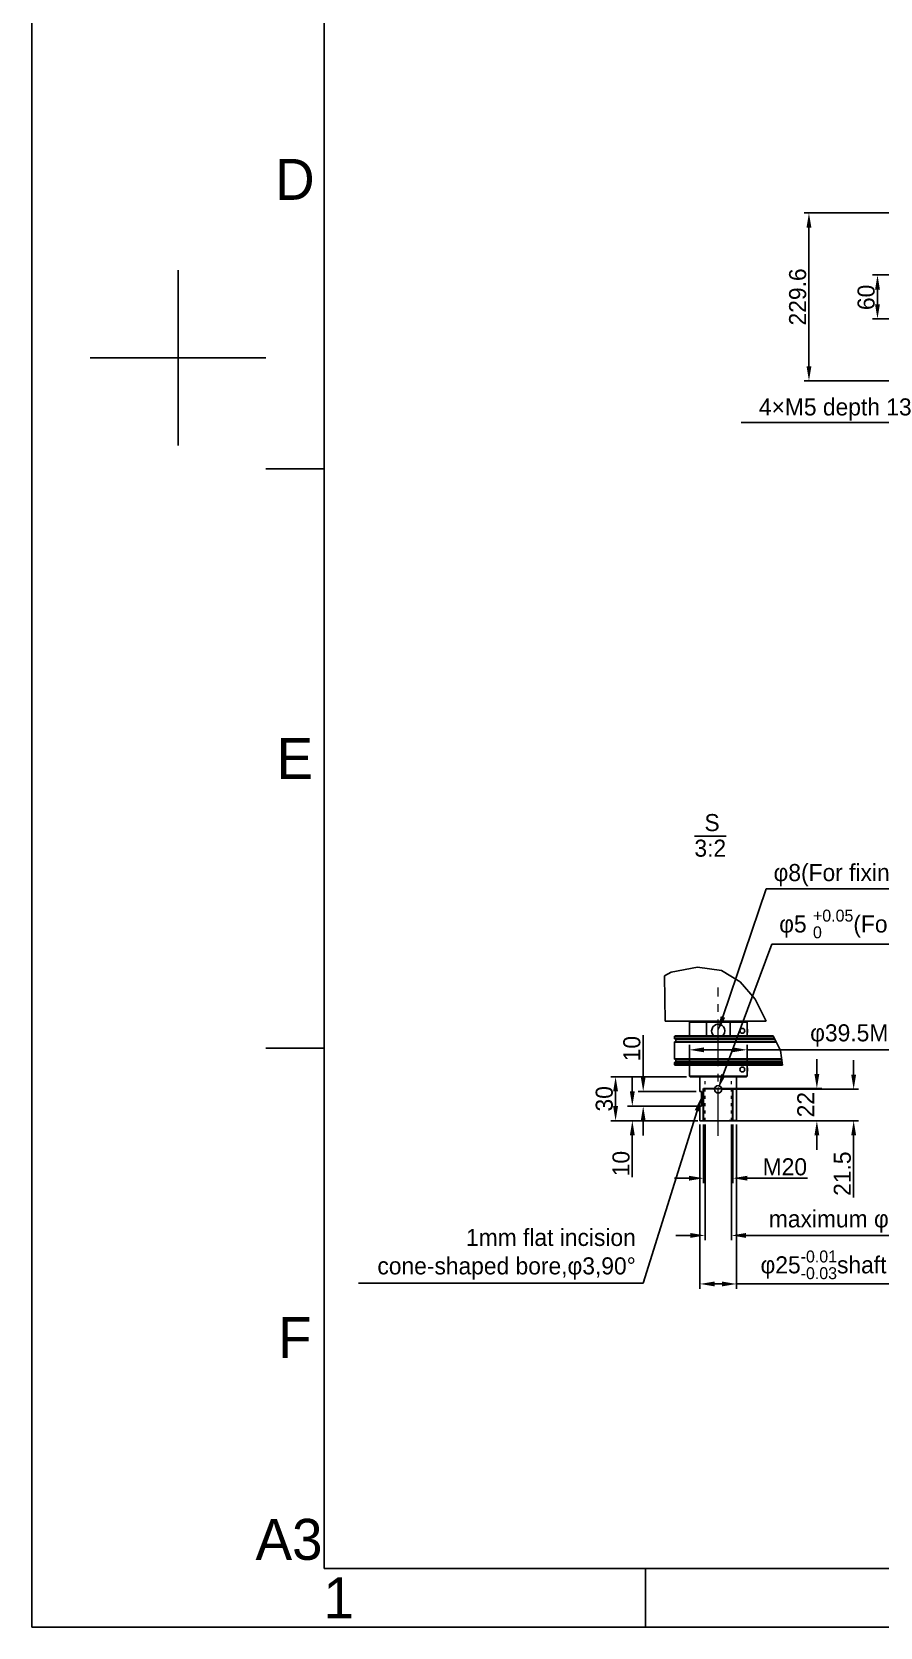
# Model space of a CAD drawing. Header units: millimetres. Extents: x 4086 to 8300, y 123 to 1549.
# Drawn here: x 6284 to 6632, y 124 to 778 of the extents above; entities that cross this region are included whole.
import ezdxf
from ezdxf import colors
from ezdxf.entities.mleader import LeaderData, LeaderLine
from ezdxf.enums import TextEntityAlignment as Align
from ezdxf.math import Vec2, Vec3

# ---------------------------------------------------------------- set-up
doc = ezdxf.new("R2010")
doc.units = ezdxf.units.MM
doc.linetypes.add('ACAD_ISO03W100', pattern=[30, 12, -18])
doc.linetypes.add('CENTER2', pattern=[28.575, 19.05, -3.175, 3.175, -3.175])
for name, color, linetype, lineweight in [('中心线层', 7, 'CENTER2', 0), ('虚线层', 7, 'ACAD_ISO03W100', 0), ('轮廓实线层', 7, 'Continuous', 30)]:
    doc.layers.add(name, color=color, linetype=linetype, lineweight=lineweight)
doc.styles.add('思源黑', font='SourceHanSansCN-Normal.ttf')
doc.dimstyles.new('尺寸标注_3_10比例', dxfattribs={"dimtxt": 7, "dimasz": 6, "dimexe": 2, "dimexo": 1.5, "dimgap": 1, "dimtad": 1, "dimdec": 1, "dimlfac": 3.333333, "dimdsep": 46, "dimtxsty": '思源黑', "dimcen": 0.09, "dimadec": 0, "dimazin": 0, "dimtp": 0.01, "dimtm": 0.01, "dimtfac": 1, "dimtdec": 1, "dimtofl": 0, "dimtmove": 0, "dimatfit": 3, "dimfxl": 0, "dimtolj": 1, "dimarcsym": 0})

# ---------------------------------------------------------------- blocks, each defined once
blk = doc.blocks.new('1')
at = {"color": 2}
for p, q in [((6343.66, 608.42), (6343.66, 680.42)), ((6307.66, 644.42), (6379.66, 644.42)), ((6379.66, 598.82), (6403.66, 598.82)), ((6379.66, 361.22), (6403.66, 361.22)), ((6535.66, 123.62), (6535.66, 147.62))]:
    blk.add_line(p, q, dxfattribs=at)
for points in [[(6283.66, 123.62), (6283.66, 1549.22), (8299.66, 1549.22), (8299.66, 123.62)], [(6403.66, 147.62), (6403.66, 1525.22), (8275.66, 1525.22), (8275.66, 147.62)]]:
    blk.add_lwpolyline(points, close=True, dxfattribs=at)
at = {"color": 2, "style": '思源黑'}
for s, p in [('D', (6391.66, 717.62)), ('E', (6391.66, 480.02)), ('F', (6391.66, 242.42)), ('A3', (6389.26, 159.62)), ('1', (6409.66, 135.62))]:
    blk.add_text(s, height=16.8, dxfattribs=at).set_placement(p, align=Align.MIDDLE_CENTER)
at = {"color": 7, "style": '思源黑'}
for tag, height, p in [('编号', 19.2, (8134.84, 252.67)), ('比例', 8, (7939.66, 171.62))]:
    blk.add_attdef(tag, text='', height=height, dxfattribs=at).set_placement(p, align=Align.MIDDLE)
at = {"linetype": 'Continuous', "lineweight": 0, "ltscale": 0.3, "style": '思源黑'}
for tag, p in [('当前页', (8121.35, 207.93)), ('总页数', (8160.27, 207.93))]:
    blk.add_attdef(tag, text='', height=8, dxfattribs=at).set_placement(p, align=Align.MIDDLE)
blk = doc.blocks.new('*D2659')
at = {"layer": 'Defpoints', "color": 0}
for p in [(6565.49, 344.28), (6565.49, 331.38), (6621.11, 331.38)]:
    blk.add_point(p, dxfattribs=at)
at = {"layer": '轮廓实线层', "color": 0, "lineweight": -2}
for p, q in [((6621.11, 350.28), (6621.11, 356.28)), ((6566.99, 344.28), (6623.11, 344.28)), ((6566.99, 331.38), (6623.11, 331.38)), ((6621.11, 325.38), (6621.11, 299.95))]:
    blk.add_line(p, q, dxfattribs=at)
at = {"layer": '轮廓实线层', "color": 0}
for points in [[(6620.11, 350.28), (6622.11, 350.28), (6621.11, 344.28)], [(6622.11, 325.38), (6620.11, 325.38), (6621.11, 331.38)]]:
    blk.add_solid(points, dxfattribs=at)
at = {"layer": '轮廓实线层', "color": 0, "insert": (6616.49, 309.66), "char_height": 7, "attachment_point": 5, "rotation": 90, "style": '思源黑'}
blk.add_mtext('\\A1;21.5', dxfattribs=at)
blk = doc.blocks.new('*D2660')
at = {"layer": 'Defpoints', "color": 0}
for p in [(6557.99, 331.38), (6572.99, 331.38), (6572.99, 264.41)]:
    blk.add_point(p, dxfattribs=at)
at = {"layer": '轮廓实线层', "color": 0, "lineweight": -2}
for p, q in [((6557.99, 329.88), (6557.99, 262.41)), ((6572.99, 329.88), (6572.99, 262.41)), ((6563.99, 264.41), (6566.99, 264.41)), ((6572.99, 264.41), (6677.46, 264.41))]:
    blk.add_line(p, q, dxfattribs=at)
at = {"layer": '轮廓实线层', "color": 0}
for points in [[(6563.99, 265.41), (6563.99, 263.41), (6557.99, 264.41)], [(6566.99, 263.41), (6566.99, 265.41), (6572.99, 264.41)]]:
    blk.add_solid(points, dxfattribs=at)
at = {"layer": '轮廓实线层', "color": 0, "insert": (6628.23, 272.26), "char_height": 7, "attachment_point": 5, "style": '思源黑'}
blk.add_mtext('\\A1;φ25{\\H0.7x;\\S-0.01^ -0.03;}{\\A1;\\C7;shaft diameter}', dxfattribs=at)
blk = doc.blocks.new('*D2661')
at = {"layer": 'Defpoints', "color": 0}
for p in [(6577.34, 360.48), (6553.64, 349.68), (6577.34, 349.68)]:
    blk.add_point(p, dxfattribs=at)
at = {"layer": '轮廓实线层', "color": 0, "lineweight": -2}
for p, q in [((6553.64, 351.18), (6553.64, 362.48)), ((6559.64, 360.48), (6571.34, 360.48)), ((6577.34, 351.18), (6577.34, 362.48)), ((6577.34, 360.48), (6753.48, 360.48))]:
    blk.add_line(p, q, dxfattribs=at)
at = {"layer": '轮廓实线层', "color": 0}
for points in [[(6559.64, 361.48), (6559.64, 359.48), (6553.64, 360.48)], [(6571.34, 359.48), (6571.34, 361.48), (6577.34, 360.48)]]:
    blk.add_solid(points, dxfattribs=at)
at = {"layer": '轮廓实线层', "color": 0, "insert": (6675.49, 366.39), "char_height": 7, "attachment_point": 5, "style": '思源黑'}
blk.add_mtext('\\A1;φ39.5Mechanical stopper diameter', dxfattribs=at)
blk = doc.blocks.new('*D2662')
at = {"layer": 'Defpoints', "color": 0}
for p in [(6553.94, 349.38), (6523.35, 331.38), (6558, 331.38)]:
    blk.add_point(p, dxfattribs=at)
at = {"layer": '轮廓实线层', "color": 0, "lineweight": -2}
for p, q in [((6552.44, 349.38), (6521.35, 349.38)), ((6523.35, 343.38), (6523.35, 337.38)), ((6556.5, 331.38), (6521.35, 331.38))]:
    blk.add_line(p, q, dxfattribs=at)
at = {"layer": '轮廓实线层', "color": 0}
for points in [[(6524.35, 343.38), (6522.35, 343.38), (6523.35, 349.38)], [(6522.35, 337.38), (6524.35, 337.38), (6523.35, 331.38)]]:
    blk.add_solid(points, dxfattribs=at)
at = {"layer": '轮廓实线层', "color": 0, "insert": (6518.72, 340.38), "char_height": 7, "attachment_point": 5, "rotation": 90, "style": '思源黑'}
blk.add_mtext('\\A1;30', dxfattribs=at)
blk = doc.blocks.new('*D2663')
at = {"layer": 'Defpoints', "color": 0}
for p in [(6560.09, 331.38), (6570.89, 331.38), (6570.89, 284.32)]:
    blk.add_point(p, dxfattribs=at)
at = {"layer": '轮廓实线层', "color": 0, "lineweight": -2}
for p, q in [((6560.09, 329.88), (6560.09, 282.32)), ((6570.89, 329.88), (6570.89, 282.32)), ((6554.09, 284.32), (6548.09, 284.32)), ((6576.89, 284.32), (6669.63, 284.32))]:
    blk.add_line(p, q, dxfattribs=at)
at = {"layer": '轮廓实线层', "color": 0}
for points in [[(6554.09, 283.32), (6554.09, 285.32), (6560.09, 284.32)], [(6576.89, 285.32), (6576.89, 283.32), (6570.89, 284.32)]]:
    blk.add_solid(points, dxfattribs=at)
at = {"layer": '轮廓实线层', "color": 0, "insert": (6626.26, 290.07), "char_height": 7, "attachment_point": 5, "style": '思源黑'}
blk.add_mtext('\\A1;{\\C7;maximum φ18 hole}', dxfattribs=at)
blk = doc.blocks.new('*D2664')
at = {"layer": 'Defpoints', "color": 0}
for p in [(6557.99, 343.38), (6534.68, 337.38), (6557.99, 337.38)]:
    blk.add_point(p, dxfattribs=at)
at = {"layer": '轮廓实线层', "color": 0, "lineweight": -2}
for p, q in [((6534.68, 349.38), (6534.68, 366.54)), ((6556.49, 343.38), (6532.68, 343.38)), ((6556.49, 337.38), (6532.68, 337.38)), ((6534.68, 331.38), (6534.68, 325.38))]:
    blk.add_line(p, q, dxfattribs=at)
at = {"layer": '轮廓实线层', "color": 0}
for points in [[(6533.68, 349.38), (6535.68, 349.38), (6534.68, 343.38)], [(6535.68, 331.38), (6533.68, 331.38), (6534.68, 337.38)]]:
    blk.add_solid(points, dxfattribs=at)
at = {"layer": '轮廓实线层', "color": 0, "insert": (6530.06, 360.96), "char_height": 7, "attachment_point": 5, "rotation": 90, "style": '思源黑'}
blk.add_mtext('\\A1;10', dxfattribs=at)
blk = doc.blocks.new('*D2665')
at = {"layer": 'Defpoints', "color": 0}
for p in [(6558.59, 337.38), (6530.22, 331.38), (6558.59, 331.38)]:
    blk.add_point(p, dxfattribs=at)
at = {"layer": '轮廓实线层', "color": 0, "lineweight": -2}
for p, q in [((6530.22, 343.38), (6530.22, 349.38)), ((6557.09, 337.38), (6528.22, 337.38)), ((6557.09, 331.38), (6528.22, 331.38)), ((6530.22, 325.38), (6530.22, 308.22))]:
    blk.add_line(p, q, dxfattribs=at)
at = {"layer": '轮廓实线层', "color": 0}
for points in [[(6529.22, 343.38), (6531.22, 343.38), (6530.22, 337.38)], [(6531.22, 325.38), (6529.22, 325.38), (6530.22, 331.38)]]:
    blk.add_solid(points, dxfattribs=at)
at = {"layer": '轮廓实线层', "color": 0, "insert": (6525.6, 313.8), "char_height": 7, "attachment_point": 5, "rotation": 90, "style": '思源黑'}
blk.add_mtext('\\A1;10', dxfattribs=at)
blk = doc.blocks.new('*D2666')
at = {"layer": 'Defpoints', "color": 0}
for p in [(6565.49, 344.58), (6606, 344.58), (6565.49, 331.38)]:
    blk.add_point(p, dxfattribs=at)
at = {"layer": '轮廓实线层', "color": 0, "lineweight": -2}
for p, q in [((6606, 350.58), (6606, 356.58)), ((6566.99, 344.58), (6608, 344.58)), ((6566.99, 331.38), (6608, 331.38)), ((6606, 325.38), (6606, 319.38))]:
    blk.add_line(p, q, dxfattribs=at)
at = {"layer": '轮廓实线层', "color": 0}
for points in [[(6605, 350.58), (6607, 350.58), (6606, 344.58)], [(6607, 325.38), (6605, 325.38), (6606, 331.38)]]:
    blk.add_solid(points, dxfattribs=at)
at = {"layer": '轮廓实线层', "color": 0, "insert": (6601.44, 337.98), "char_height": 7, "attachment_point": 5, "rotation": 90, "style": '思源黑'}
blk.add_mtext('\\A1;22', dxfattribs=at)
blk = doc.blocks.new('*D2667')
at = {"layer": 'Defpoints', "color": 0}
for p in [(6559.49, 331.38), (6571.49, 331.38), (6571.49, 307.8)]:
    blk.add_point(p, dxfattribs=at)
at = {"layer": '轮廓实线层', "color": 0, "lineweight": -2}
for p, q in [((6559.49, 329.88), (6559.49, 305.8)), ((6571.49, 329.88), (6571.49, 305.8)), ((6553.49, 307.8), (6547.49, 307.8)), ((6577.49, 307.8), (6602.22, 307.8))]:
    blk.add_line(p, q, dxfattribs=at)
at = {"layer": '轮廓实线层', "color": 0}
for points in [[(6553.49, 306.8), (6553.49, 308.8), (6559.49, 307.8)], [(6577.49, 308.8), (6577.49, 306.8), (6571.49, 307.8)]]:
    blk.add_solid(points, dxfattribs=at)
at = {"layer": '轮廓实线层', "color": 0, "insert": (6592.86, 312.43), "char_height": 7, "attachment_point": 5, "style": '思源黑'}
blk.add_mtext('\\A1;M20', dxfattribs=at)
blk = doc.blocks.new('*D2932')
at = {"layer": 'Defpoints', "color": 0}
for p in [(6797.17, 703.83), (6602.75, 634.96), (6797.17, 634.96)]:
    blk.add_point(p, dxfattribs=at)
at = {"layer": '轮廓实线层', "color": 0, "lineweight": -2}
for p, q in [((6795.67, 703.83), (6600.75, 703.83)), ((6602.75, 697.83), (6602.75, 640.96)), ((6795.67, 634.96), (6600.75, 634.96))]:
    blk.add_line(p, q, dxfattribs=at)
at = {"layer": '轮廓实线层', "color": 0}
for points in [[(6603.75, 697.83), (6601.75, 697.83), (6602.75, 703.83)], [(6601.75, 640.96), (6603.75, 640.96), (6602.75, 634.96)]]:
    blk.add_solid(points, dxfattribs=at)
at = {"layer": '轮廓实线层', "color": 0, "insert": (6598.13, 669.39), "char_height": 7, "attachment_point": 5, "rotation": 90, "style": '思源黑'}
blk.add_mtext('\\A1;229.6', dxfattribs=at)
blk = doc.blocks.new('*D2953')
at = {"color": 0, "lineweight": -2}
for p, q in [((6692.55, 678.39), (6628.89, 678.39)), ((6630.89, 672.39), (6630.89, 666.39)), ((6692.55, 660.39), (6628.89, 660.39))]:
    blk.add_line(p, q, dxfattribs=at)
at = {"color": 0}
for points in [[(6631.89, 672.39), (6629.89, 672.39), (6630.89, 678.39)], [(6629.89, 666.39), (6631.89, 666.39), (6630.89, 660.39)]]:
    blk.add_solid(points, dxfattribs=at)
at = {"layer": 'Defpoints', "color": 0}
for p in [(6694.05, 678.39), (6630.89, 660.39), (6694.05, 660.39)]:
    blk.add_point(p, dxfattribs=at)
at = {"color": 0, "insert": (6626.26, 669.19), "char_height": 7, "attachment_point": 5, "rotation": 90, "style": '思源黑'}
blk.add_mtext('\\A1;60', dxfattribs=at)

msp = doc.modelspace()

# ---------------------------------------------------------------- linework, layer by layer
for p, q in [((6556.938, 394.396), (6546.127, 392.371)), ((6566.819, 393.031), (6556.938, 394.396)), ((6574.454, 388.411), (6566.819, 393.031)), ((6546.127, 392.371), (6543.423, 390.897)), ((6543.75, 372.18), (6543.423, 390.897)), ((6580.647, 381.271), (6574.454, 388.411)), ((6585.118, 372.18), (6580.647, 381.271)), ((6585.118, 372.18), (6543.75, 372.18)), ((6553.944, 372.18), (6553.644, 371.88)), ((6553.644, 366.18), (6553.644, 371.88)), ((6577.335, 371.88), (6553.644, 371.88)), ((6560.617, 366.18), (6560.617, 371.88)), ((6570.37, 371.88), (6570.305, 372.18)), ((6570.37, 371.88), (6570.37, 366.18)), ((6577.035, 372.18), (6577.335, 371.88)), ((6577.335, 366.18), (6577.335, 371.88)), ((6547.487, 365.88), (6547.487, 365.19)), ((6588.217, 365.88), (6547.487, 365.88)), ((6547.513, 365.098), (6547.487, 365.19)), ((6588.556, 365.19), (6547.487, 365.19)), ((6547.487, 362.37), (6547.487, 357.99)), ((6547.487, 362.37), (6547.492, 362.37)), ((6547.492, 362.37), (6547.496, 362.404)), ((6547.497, 362.412), (6547.502, 362.543)), ((6547.502, 362.543), (6547.504, 362.73)), ((6547.53, 363.663), (6547.504, 363.57)), ((6547.504, 363.57), (6547.504, 362.66)), ((6547.504, 363.57), (6589.353, 363.57)), ((6588.645, 365.01), (6547.667, 365.01)), ((6547.684, 363.75), (6589.265, 363.75)), ((6547.787, 366.18), (6588.069, 366.18)), ((6547.924, 363.75), (6548.012, 363.773)), ((6548.087, 363.887), (6548.087, 364.83)), ((6548.087, 364.83), (6588.733, 364.83)), ((6548.098, 363.884), (6548.104, 363.93)), ((6548.104, 363.93), (6589.176, 363.93)), ((6591.042, 360.137), (6588.069, 366.18)), ((6591.834, 354.18), (6591.042, 360.137)), ((6547.488, 357.99), (6547.487, 357.99)), ((6547.513, 355.263), (6547.487, 355.17)), ((6547.487, 355.17), (6547.487, 354.48)), ((6547.487, 355.17), (6591.703, 355.17)), ((6547.487, 354.48), (6591.795, 354.48)), ((6547.497, 357.941), (6547.492, 357.99)), ((6547.502, 357.807), (6547.497, 357.941)), ((6547.501, 357.843), (6547.503, 357.784)), ((6547.504, 357.63), (6547.502, 357.807)), ((6547.504, 357.715), (6547.504, 357.638)), ((6547.504, 357.638), (6547.504, 356.79)), ((6547.514, 356.733), (6547.504, 356.79)), ((6591.487, 356.79), (6547.504, 356.79)), ((6547.667, 355.35), (6591.679, 355.35)), ((6591.511, 356.61), (6547.684, 356.61)), ((6591.834, 354.18), (6547.787, 354.18)), ((6547.924, 356.61), (6548.005, 356.589)), ((6548.012, 356.587), (6548.072, 356.529)), ((6548.079, 356.523), (6548.104, 356.43)), ((6548.087, 355.53), (6548.087, 356.469)), ((6591.655, 355.53), (6548.087, 355.53)), ((6591.535, 356.43), (6548.104, 356.43)), ((6553.644, 349.68), (6553.644, 354.18)), ((6577.335, 354.18), (6577.335, 349.68)), ((6553.944, 349.38), (6553.644, 349.68)), ((6553.644, 349.68), (6577.335, 349.68)), ((6577.035, 349.38), (6553.944, 349.38)), ((6557.994, 343.38), (6557.994, 349.38)), ((6572.994, 331.38), (6572.994, 349.38)), ((6577.335, 349.68), (6577.035, 349.38)), ((6558.594, 343.38), (6557.995, 343.38)), ((6558.594, 343.38), (6558.594, 337.38)), ((6557.994, 337.38), (6558.594, 337.38)), ((6557.994, 331.38), (6557.994, 337.38)), ((6572.992, 331.38), (6557.995, 331.38))]:
    msp.add_line(p, q)
for points in [[(6560.617, 371.88), (6560.649, 371.98), (6560.649, 372.08), (6560.682, 372.18)], [(6547.487, 365.88), (6547.525, 366.027), (6547.633, 366.137), (6547.787, 366.18)], [(6547.503, 362.59), (6547.502, 362.53), (6547.5, 362.48), (6547.498, 362.441), (6547.497, 362.414), (6547.496, 362.406)], [(6547.667, 365.01), (6547.579, 365.033), (6547.513, 365.098)], [(6547.684, 363.75), (6547.596, 363.727), (6547.53, 363.663)], [(6548.087, 364.83), (6548.064, 364.918), (6548, 364.984), (6547.907, 365.01)], [(6548.088, 363.856), (6548.048, 363.8), (6547.98, 363.759), (6547.924, 363.75)], [(6548.012, 363.773), (6548.079, 363.838), (6548.104, 363.93)], [(6548.099, 363.891), (6548.099, 363.891), (6548.088, 363.856)], [(6547.487, 354.48), (6547.525, 354.334), (6547.633, 354.223), (6547.787, 354.18)], [(6547.496, 357.955), (6547.496, 357.959), (6547.496, 357.951), (6547.498, 357.927), (6547.5, 357.89)], [(6547.667, 355.35), (6547.579, 355.327), (6547.513, 355.263)], [(6547.684, 356.61), (6547.599, 356.631), (6547.544, 356.677), (6547.514, 356.733)], [(6548.087, 355.53), (6548.064, 355.442), (6548, 355.376), (6547.907, 355.35)], [(6547.924, 356.61), (6547.998, 356.594), (6548.066, 356.541)], [(6548.066, 356.541), (6548.095, 356.483), (6548.099, 356.469)]]:
    msp.add_lwpolyline(points)
for centre, radius in [((6575.392, 368.287), 0.99), ((6575.392, 352.387), 0.99), ((6565.494, 344.28), 1.5)]:
    msp.add_circle(centre, radius)
for centre, radius, start, end in [((6565.494, 368.28), 2.7, 307.917903, 232.128113), ((6575.392, 368.287), 2.1, 338.137099, 21.88053), ((6575.392, 352.387), 2.1, 338.137099, 21.88053)]:
    msp.add_arc(centre, radius, start, end)
at = {"layer": '中心线层'}
for p, q in [((6565.494, 325.239), (6565.494, 386.029)), ((6567.546, 344.28), (6563.06, 344.28))]:
    msp.add_line(p, q, dxfattribs=at)
at = {"layer": '虚线层', "ltscale": 0.1}
for p, q in [((6560.094, 331.38), (6560.094, 349.38)), ((6570.894, 331.38), (6570.894, 349.38))]:
    msp.add_line(p, q, dxfattribs=at)
at = {"layer": '轮廓实线层'}
for p, q in [((6559.494, 331.38), (6559.494, 344.58)), ((6559.494, 344.58), (6571.494, 344.58)), ((6571.494, 331.38), (6571.494, 344.58)), ((6572.994, 331.38), (6569.994, 331.38))]:
    msp.add_line(p, q, dxfattribs=at)

# ---------------------------------------------------------------- block references
msp.add_blockref('1', (0, 0))

# ---------------------------------------------------------------- texts
at = {"insert": (6568.735, 457.213), "char_height": 7, "width": 19.34754, "attachment_point": 3, "line_spacing_factor": 0.9, "style": '思源黑'}
msp.add_mtext('\\pxqc;   S\\P\\pq*;{\\O3:2}', dxfattribs=at)

# ---------------------------------------------------------------- dimensions: what is measured, and where the dimension line sits
dim = msp.add_linear_dim(base=(6630.891, 660.393), p1=(6694.048, 678.393), p2=(6694.048, 660.393), angle=90, dimstyle='尺寸标注_3_10比例')
dim.commit()
dim.dimension.update_dxf_attribs({"geometry": '*D2953', "text_midpoint": (6630.891, 669.188), "dimtype": 160})
at = {"layer": '轮廓实线层'}
dim = msp.add_linear_dim(base=(6602.752, 634.956), p1=(6797.169, 703.83), p2=(6797.168, 634.956), angle=90, dimstyle='尺寸标注_3_10比例', dxfattribs=at)
dim.commit()
dim.dimension.update_dxf_attribs({"geometry": '*D2932', "text_midpoint": (6602.752, 669.393), "dimtype": 160})
for base, p1, p2, text, picture, middle in [((6577.335, 360.477), (6553.644, 349.68), (6577.335, 349.68), 'φ39.5Mechanical stopper diameter', '*D2661', (6675.492, 360.477)), ((6570.894, 284.316), (6560.094, 331.38), (6570.894, 331.38), '{\\C7;maximum φ18 hole}', '*D2663', (6626.263, 284.316)), ((6572.994, 264.409), (6557.994, 331.38), (6572.994, 331.38), 'φ25{\\H0.7x;\\S-0.01^ -0.03;}{\\A1;\\C7;shaft diameter}', '*D2660', (6628.228, 264.409))]:
    dim = msp.add_linear_dim(base=base, p1=p1, p2=p2, text=text, dimstyle='尺寸标注_3_10比例', override={"dimtxsty": '思源黑'}, dxfattribs=at)
    dim.commit()
    dim.dimension.update_dxf_attribs({"geometry": picture, "text_midpoint": middle, "dimtype": 160})
for base, p1, p2, text, picture, middle in [((6534.685, 337.38), (6557.994, 343.38), (6557.994, 337.38), '10', '*D2664', (6534.685, 360.961)), ((6606.003, 344.58), (6565.494, 331.38), (6565.494, 344.58), '22', '*D2666', (6606.003, 337.98)), ((6621.114, 331.38), (6565.494, 344.28), (6565.494, 331.38), '21.5', '*D2659', (6621.114, 309.664)), ((6530.221, 331.38), (6558.594, 337.38), (6558.594, 331.38), '10', '*D2665', (6530.221, 313.799))]:
    dim = msp.add_linear_dim(base=base, p1=p1, p2=p2, angle=90, text=text, dimstyle='尺寸标注_3_10比例', dxfattribs=at)
    dim.commit()
    dim.dimension.update_dxf_attribs({"geometry": picture, "text_midpoint": middle, "dimtype": 160})
dim = msp.add_linear_dim(base=(6523.348, 331.38), p1=(6553.944, 349.38), p2=(6557.995, 331.38), angle=90, text='30', dimstyle='尺寸标注_3_10比例', dxfattribs=at)
dim.commit()
dim.dimension.update_dxf_attribs({"geometry": '*D2662', "text_midpoint": (6518.718, 340.38)})
dim = msp.add_linear_dim(base=(6571.494, 307.803), p1=(6559.494, 331.38), p2=(6571.494, 331.38), text='M20', dimstyle='尺寸标注_3_10比例', dxfattribs=at)
dim.commit()
dim.dimension.update_dxf_attribs({"geometry": '*D2667', "text_midpoint": (6592.857, 307.803), "dimtype": 160})

# ---------------------------------------------------------------- leaders
ml = msp.add_multileader_mtext('Standard')
ml.set_content('4×M5{\\A1;\\C256; depth }13', style='思源黑')
ml.set_leader_properties()
ml.build(insert=Vec2(0, 0))
ml.multileader.update_dxf_attribs({"text_left_attachment_type": 5, "text_right_attachment_type": 5, "dogleg_length": 1, "arrow_head_size": 6})
ctx = ml.context
ctx.base_point, ctx.char_height, ctx.arrow_head_size, ctx.plane_origin = Vec3(6574.816, 617.929), 7, 6, Vec3(6684.748, 661.593)
ctx.left_attachment, ctx.right_attachment, ctx.text_align_type = 5, 5, 2
notes = []
notes.append((ctx, [(0, (1, 1, 0), (6647.916, 617.929), (-1, 0), 1, [(0, [(6684.748, 661.593)], 0, [])])]))
ctx.mtext.insert, ctx.mtext.alignment, ctx.mtext.flow_direction = Vec3(6644.916, 627.759), 3, 5
ml = msp.add_multileader_mtext('Standard')
ml.set_content('φ{\\C256;8(For fixing lower side M20 screws only)}', style='思源黑')
ml.set_leader_properties()
ml.build(insert=Vec2(0, 0))
ml.multileader.update_dxf_attribs({"text_left_attachment_type": 5, "text_right_attachment_type": 5, "dogleg_length": 1, "arrow_head_size": 6})
ctx = ml.context
ctx.base_point, ctx.char_height, ctx.arrow_head_size, ctx.plane_origin = Vec3(6586.216, 426.505), 7, 6, Vec3(6565.494, 368.28)
ctx.left_attachment, ctx.right_attachment = 5, 5
notes.append((ctx, [(0, (1, 1, 0), (6585.216, 426.505), (1, 0), 1, [(0, [(6565.494, 368.28)], 0, [])])]))
ctx.mtext.insert, ctx.mtext.flow_direction = Vec3(6588.216, 436.709), 5
ml = msp.add_multileader_mtext('Standard')
ml.set_content('\\A1;{\\C256;φ5 {\\H0.7x;\\S+0.05^ 0;}(For use in fixture assembly and positioning)}', style='思源黑')
ml.set_leader_properties()
ml.build(insert=Vec2(0, 0))
ml.multileader.update_dxf_attribs({"text_left_attachment_type": 5, "text_right_attachment_type": 5, "dogleg_length": 1, "arrow_head_size": 6})
ctx = ml.context
ctx.base_point, ctx.char_height, ctx.arrow_head_size, ctx.plane_origin = Vec3(6588.528, 403.808), 7, 6, Vec3(6565.494, 344.58)
ctx.left_attachment, ctx.right_attachment = 5, 5
notes.append((ctx, [(0, (1, 1, 0), (6587.528, 403.808), (1, 0), 1, [(0, [(6565.494, 344.58)], 0, [])])]))
ctx.mtext.insert, ctx.mtext.flow_direction = Vec3(6590.528, 417.995), 5
ml = msp.add_multileader_mtext('Standard')
ml.set_content('1mm{\\C256; flat incision\\Pcone-shaped bore,φ3,90°}', style='思源黑')
ml.set_leader_properties()
ml.build(insert=Vec2(0, 0))
ml.multileader.update_dxf_attribs({"text_left_attachment_type": 5, "text_right_attachment_type": 5, "dogleg_length": 1, "arrow_head_size": 6})
ctx = ml.context
ctx.base_point, ctx.char_height, ctx.arrow_head_size, ctx.plane_origin = Vec3(6418.936, 264.767), 7, 6, Vec3(6558.594, 341.152)
ctx.left_attachment, ctx.right_attachment, ctx.text_align_type = 5, 5, 2
notes.append((ctx, [(0, (1, 1, 0), (6534.642, 264.767), (-1, 0), 1, [(0, [(6558.594, 341.152)], 0, [])])]))
ctx.mtext.insert, ctx.mtext.alignment, ctx.mtext.flow_direction = Vec3(6531.642, 287.001), 3, 5
for ctx, leaders in notes:
    for number, flags, end, landing, length, lines in leaders:
        leader = LeaderData()
        leader.index, (leader.has_last_leader_line, leader.has_dogleg_vector, leader.attachment_direction) = number, flags
        leader.last_leader_point, leader.dogleg_vector, leader.dogleg_length = Vec3(end), Vec3(landing), length
        for number, points, colour, breaks in lines:
            line = LeaderLine()
            line.index, line.vertices, line.color, line.breaks = number, Vec3.list(points), colors.encode_raw_color(colour), breaks
            leader.lines.append(line)
        ctx.leaders.append(leader)

doc.saveas('drawing.dxf')
